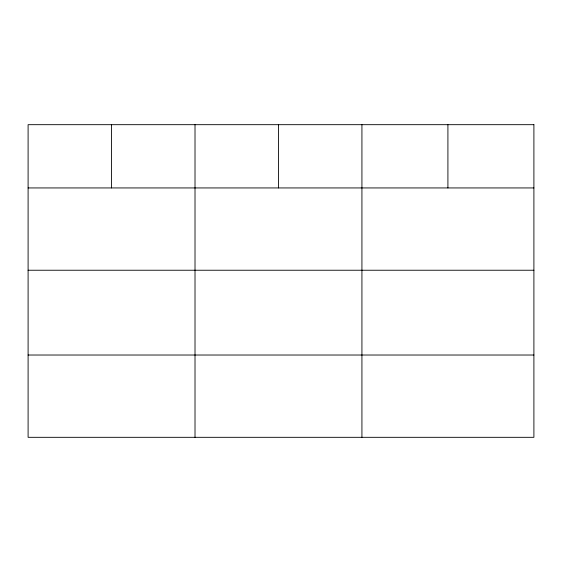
<?xml version="1.0" encoding="UTF-8"?>
<svg xmlns="http://www.w3.org/2000/svg" width="562" height="562" viewBox="0 0 562 562"><rect width="100%" height="100%" fill="white"/><g stroke="black" fill="none" stroke-linecap="round" stroke-linejoin="round"><path stroke-width="0.84" d="M28.1 187.94L533.9 187.94M28.1 270.238L533.9 270.238M28.1 355.022L533.9 355.022M447.914 124.68L447.914 187.94M361.928 124.68L361.928 437.32M278.471 124.68L278.471 187.94M195.014 124.68L195.014 437.32M111.557 124.68L111.557 187.94M533.9 124.68L28.1 124.68L28.1 437.32L533.9 437.32L533.9 124.68"/></g></svg>
